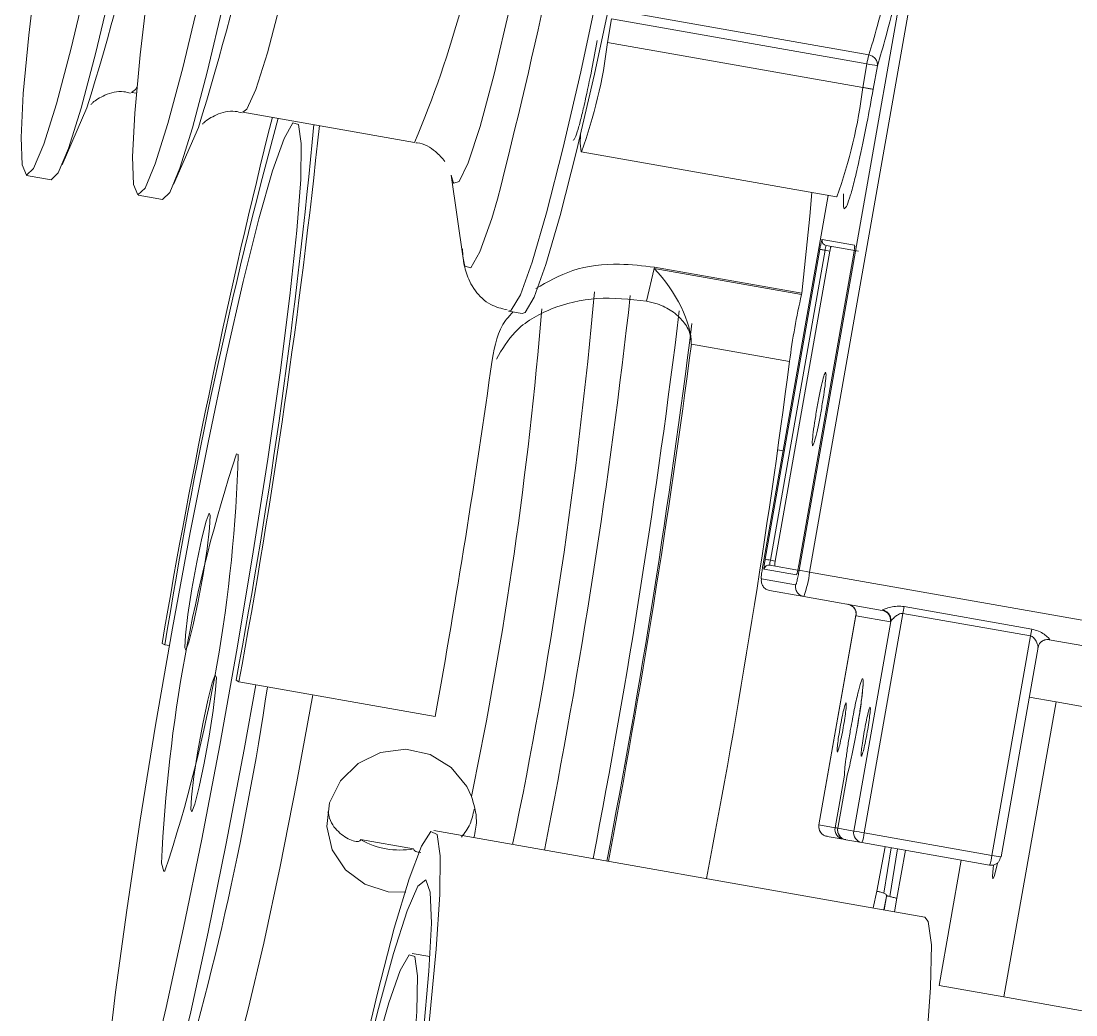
# Model space of a CAD drawing. Header units: millimetres. Extents: x 0 to 1189, y 0 to 841.
# Drawn here: x 924.819 to 929.044, y 569.161 to 573.14 of the extents above; entities that cross this region are included whole.
import ezdxf

# ---------------------------------------------------------------- set-up
doc = ezdxf.new("R2010")
doc.units = ezdxf.units.MM
doc.layers.get('0').update_dxf_attribs({"lineweight": 18})

msp = doc.modelspace()

# ---------------------------------------------------------------- linework, layer by layer
at = {"color": 7, "linetype": 'Continuous', "lineweight": 15}
for p, q in [((927.9353, 570.9407), (928.4171, 573.6731)), ((927.977, 570.9333), (928.4588, 573.6657)), ((928.2145, 573.0041), (927.1922, 573.1844)), ((927.1677, 573.0542), (927.1844, 573.1484)), ((927.1844, 573.1484), (928.2067, 572.9682)), ((927.1677, 573.0542), (928.19, 572.8739)), ((928.2067, 572.9682), (928.19, 572.8739)), ((928.2484, 572.9608), (928.2318, 572.8666)), ((925.2611, 572.8541), (925.2813, 572.8506)), ((924.9838, 572.5648), (925.0831, 572.7919)), ((925.7075, 572.7754), (926.3952, 572.6541)), ((925.4302, 572.486), (925.5295, 572.7132)), ((927.0625, 572.6158), (928.0848, 572.4355)), ((924.8415, 572.5219), (924.9398, 572.5046)), ((926.5423, 572.5228), (926.5899, 572.1885)), ((925.2879, 572.4432), (925.3862, 572.4259)), ((928.051, 572.4415), (927.7908, 570.9662)), ((928.0848, 572.4355), (928.0857, 572.4356)), ((928.0273, 572.2648), (928.1573, 572.2419)), ((928.1735, 572.2187), (928.0435, 572.2416)), ((927.7992, 570.985), (928.018, 572.2258)), ((928.0388, 572.2222), (927.8201, 570.9813)), ((928.0585, 572.2187), (927.8397, 570.9778)), ((928.1527, 572.2021), (927.9339, 570.9612)), ((928.1527, 572.2021), (927.9339, 570.9612)), ((928.0388, 572.2222), (928.0585, 572.2187)), ((928.1527, 572.2021), (928.1527, 572.2021)), ((927.3565, 572.1539), (927.3552, 572.1489)), ((927.3565, 572.1539), (927.9462, 572.0499)), ((927.3552, 572.1489), (927.3237, 572.0187)), ((927.3552, 572.1489), (927.945, 572.0449)), ((927.9462, 572.0499), (927.945, 572.0449)), ((926.771, 571.9786), (926.8259, 571.9689)), ((927.5037, 571.8467), (927.5032, 571.8468)), ((927.8969, 571.7774), (927.5037, 571.8467)), ((927.8707, 571.4192), (927.8498, 571.4229)), ((927.8397, 570.9778), (927.8201, 570.9813)), ((927.9246, 570.9222), (927.7946, 570.9452)), ((927.8178, 570.9614), (927.9365, 570.9405)), ((927.9353, 570.9407), (927.977, 570.9333)), ((927.7841, 570.9064), (927.9213, 570.8822)), ((927.9536, 570.8359), (927.8165, 570.8601)), ((927.9536, 570.8359), (928.2682, 570.7804)), ((928.1625, 570.7609), (928.0145, 569.9214)), ((928.1624, 570.7599), (928.0146, 569.9214)), ((928.1622, 570.7755), (928.1636, 570.7636)), ((928.1634, 570.7583), (928.1624, 570.7599)), ((928.1634, 570.7583), (928.3006, 570.7341)), ((928.1959, 569.8895), (928.3508, 570.7679)), ((928.3508, 570.7679), (928.8619, 570.6778)), ((928.8675, 570.7052), (928.3563, 570.7954)), ((928.1542, 569.8968), (928.302, 570.7353)), ((928.302, 570.7353), (928.3006, 570.7341)), ((928.8619, 570.6778), (928.707, 569.7993)), ((925.384, 570.6482), (925.3954, 570.6425)), ((925.3954, 570.6425), (925.4135, 570.6393)), ((928.744, 569.7928), (928.892, 570.6323)), ((928.8903, 570.6301), (928.8918, 570.6313)), ((928.892, 570.6352), (928.8973, 570.6458)), ((928.9366, 570.6626), (932.1078, 570.1034)), ((925.6804, 570.5002), (925.6918, 570.4945)), ((925.6918, 570.4945), (926.4782, 570.3559)), ((928.9639, 570.4141), (928.8569, 570.4329)), ((928.7555, 569.2323), (928.9639, 570.4141)), ((928.9639, 570.4141), (932.1094, 569.8594)), ((928.079, 569.9101), (928.1162, 570.121)), ((928.1269, 570.1191), (928.0897, 569.9082)), ((928.127, 570.1191), (928.0898, 569.9082)), ((928.1269, 570.1191), (928.127, 570.1191)), ((928.0146, 569.9214), (928.0145, 569.9214)), ((928.0146, 569.9214), (928.079, 569.9101)), ((928.438, 569.5523), (926.4721, 569.8989)), ((928.047, 569.8751), (928.1113, 569.8637)), ((928.0898, 569.9082), (928.0897, 569.9082)), ((928.0898, 569.9082), (928.1542, 569.8968)), ((928.707, 569.7993), (928.1959, 569.8895)), ((926.3908, 569.8255), (926.1791, 569.8628)), ((928.1113, 569.8637), (928.1222, 569.8618)), ((928.1222, 569.8618), (928.1865, 569.8505)), ((928.6977, 569.7604), (928.1865, 569.8505)), ((928.5842, 569.7804), (928.4956, 569.2781)), ((928.2756, 569.5809), (928.2851, 569.6347)), ((926.4567, 569.3939), (926.3853, 569.4065)), ((928.4956, 569.2781), (928.7555, 569.2323)), ((928.7555, 569.2323), (930.3283, 568.955))]:
    msp.add_line(p, q, dxfattribs=at)
at = {"color": 8, "linetype": 'Continuous', "lineweight": 15}
for p, q in [((928.051, 572.4415), (927.7909, 570.9661)), ((925.6822, 571.4075), (925.6892, 571.405)), ((927.7909, 570.9661), (927.7908, 570.9662)), ((927.9339, 570.9612), (927.9339, 570.9612)), ((932.1251, 570.2019), (927.977, 570.9333)), ((928.2794, 569.8341), (928.2459, 569.6557)), ((928.3044, 569.8297), (928.274, 569.6485)), ((928.329, 569.8254), (928.2986, 569.6344)), ((928.3268, 569.6273), (928.3607, 569.8198)), ((928.232, 569.5886), (928.2459, 569.6557)), ((928.2851, 569.6347), (928.274, 569.5812)), ((928.3173, 569.5736), (928.3268, 569.6273))]:
    msp.add_line(p, q, dxfattribs=at)
for points in [[(927.2474, 576.0939), (927.2468, 576.0822), (927.2303, 575.8766), (927.201, 575.6141), (927.1598, 575.3046), (927.1085, 574.9601), (927.0489, 574.5939), (926.9834, 574.22), (926.9144, 573.8527), (926.8447, 573.5063), (926.7769, 573.194), (926.7136, 572.9278), (926.6573, 572.7179), (926.61, 572.5724), (926.5737, 572.497), (926.5518, 572.4909)], [(927.5871, 576.0181), (927.5816, 575.9697), (927.5412, 575.6474), (927.4899, 575.2853), (927.4296, 574.8947), (927.3618, 574.4872), (927.2888, 574.0753), (927.2127, 573.6715), (927.1359, 573.2881), (927.0606, 572.9368), (926.9892, 572.6281), (926.9238, 572.3715), (926.8665, 572.1748), (926.8189, 572.044), (926.7825, 571.9829), (926.7707, 571.9787)], [(926.1198, 574.4808), (926.0555, 574.1319), (925.9885, 573.7935), (925.9229, 573.486), (925.8612, 573.222), (925.8061, 573.0123), (925.7597, 572.8655), (925.7239, 572.7876), (925.7076, 572.7754)], [(925.2835, 572.8758), (925.2775, 572.8663), (925.2612, 572.8541)], [(926.5899, 572.1885), (926.5969, 572.1591), (926.6208, 572.1517), (926.6569, 572.2158), (926.704, 572.3494), (926.7273, 572.4267)], [(927.9272, 570.9292), (927.9256, 570.926), (927.9246, 570.9222)], [(925.9878, 570.4423), (925.9235, 570.0934), (925.8565, 569.7551), (925.7909, 569.4476), (925.7292, 569.1836), (925.6741, 568.9739), (925.6277, 568.8271), (925.5919, 568.7491), (925.5756, 568.737)], [(925.3956, 569.7369), (925.3915, 569.7343), (925.382, 569.7686)]]:
    msp.add_lwpolyline(points, dxfattribs=at)
at = {"color": 7, "linetype": 'Continuous', "lineweight": 15}
for points in [[(927.6353, 575.9494), (927.596, 575.6377), (927.5449, 575.2757), (927.4845, 574.885), (927.4167, 574.4775), (927.3437, 574.0656), (927.2676, 573.6619), (927.1908, 573.2785), (927.1155, 572.9271), (927.0441, 572.6184), (926.9787, 572.3618), (926.9214, 572.1651), (926.8738, 572.0343), (926.8374, 571.9733), (926.8259, 571.9689)], [(925.4457, 574.5996), (925.3987, 574.3409), (925.3266, 573.9639), (925.2543, 573.6095), (925.1842, 573.2893), (925.1186, 573.0136), (925.0594, 572.7911), (925.0087, 572.629), (924.9681, 572.5325), (924.9398, 572.5046)], [(925.892, 574.5209), (925.8451, 574.2622), (925.773, 573.8851), (925.7007, 573.5308), (925.6306, 573.2106), (925.5649, 572.9348), (925.5058, 572.7123), (925.4551, 572.5503), (925.4145, 572.4538), (925.3862, 572.4259)], [(925.0859, 573.3067), (925.0203, 573.0309), (924.9611, 572.8084), (924.9104, 572.6463), (924.8698, 572.5499), (924.8405, 572.5222), (924.8236, 572.5641), (924.8195, 572.6743), (924.8283, 572.8492), (924.8499, 573.0833), (924.8835, 573.369)], [(925.5323, 573.228), (925.4666, 572.9522), (925.4075, 572.7297), (925.3568, 572.5676), (925.3162, 572.4712), (925.2869, 572.4435), (925.27, 572.4854), (925.2659, 572.5956), (925.2747, 572.7705), (925.2963, 573.0046), (925.3299, 573.2902)], [(925.1643, 568.9662), (925.1979, 569.2518), (925.2424, 569.5799), (925.2965, 569.9398), (925.3582, 570.32), (925.4258, 570.7084), (925.497, 571.0923), (925.5694, 571.4594), (925.6409, 571.798), (925.7091, 572.0972), (925.7717, 572.3474), (925.8268, 572.5405), (925.8727, 572.6702), (925.9078, 572.7326), (925.931, 572.7254), (925.9416, 572.649)], [(927.06, 572.6848), (927.0581, 572.6513), (927.0625, 572.6158), (927.0634, 572.6159)], [(925.9416, 572.649), (925.9392, 572.5059), (925.9239, 572.3006), (925.8962, 572.0396), (925.8569, 571.7315), (925.8075, 571.3862), (925.7493, 571.0146), (925.6844, 570.6288), (925.6148, 570.2411), (925.5427, 569.864), (925.4704, 569.5097), (925.4003, 569.1895), (925.3346, 568.9138)], [(926.5518, 572.4909), (926.5497, 572.4944), (926.5423, 572.5228)], [(927.9462, 572.0499), (927.9785, 572.358), (927.9866, 572.4528)], [(925.5772, 571.1599), (925.5722, 571.1697), (925.5601, 571.1378), (925.5428, 571.069), (925.5229, 570.9737), (925.5035, 570.8666), (925.4875, 570.7638), (925.4773, 570.6811), (925.4745, 570.6311), (925.4795, 570.6212), (925.4916, 570.6532), (925.5089, 570.722), (925.5288, 570.8173), (925.5482, 570.9244), (925.5642, 571.0272), (925.5744, 571.1098), (925.5772, 571.1599)], [(928.9366, 570.6626), (928.9288, 570.6632), (928.9215, 570.6623)], [(925.4986, 569.9828), (925.5036, 569.973), (925.5157, 570.0049), (925.533, 570.0738), (925.5529, 570.169), (925.5723, 570.2761), (925.5884, 570.3789), (925.5986, 570.4616), (925.6014, 570.5117), (925.5963, 570.5215), (925.5842, 570.4895), (925.5669, 570.4207), (925.5471, 570.3255), (925.5276, 570.2183), (925.5116, 570.1156), (925.5014, 570.0329), (925.4986, 569.9828)], [(925.76, 570.4825), (925.7131, 570.2238), (925.641, 569.8467), (925.5687, 569.4924), (925.4986, 569.1722), (925.4329, 568.8964), (925.3738, 568.6739), (925.3231, 568.5118), (925.2825, 568.4154), (925.2542, 568.3875)], [(926.3604, 569.6522), (926.2898, 569.6531), (926.196, 569.6844), (926.1187, 569.742), (926.0656, 569.8213), (926.0434, 569.9144), (926.0551, 570.0099), (926.0984, 570.0971), (926.1687, 570.1671), (926.2593, 570.2118), (926.3597, 570.2243), (926.4573, 570.2031), (926.5415, 570.1513), (926.6044, 570.0745), (926.6232, 570.0353)], [(926.1571, 567.1631), (926.2327, 567.6017), (926.302, 568.0303), (926.3631, 568.4375), (926.4144, 568.8119), (926.4545, 569.1435), (926.4823, 569.4231), (926.497, 569.6432), (926.4983, 569.7978), (926.4861, 569.8826), (926.4606, 569.8952), (926.4227, 569.8355), (926.3734, 569.705), (926.314, 569.5072), (926.2461, 569.2476), (926.1715, 568.9332), (926.0924, 568.5726), (926.0108, 568.1757), (925.9291, 567.7532), (925.8493, 567.3168)], [(928.7132, 569.7594), (928.7117, 569.7473), (928.7091, 569.7165), (928.7105, 569.7052), (928.7157, 569.7153), (928.7238, 569.7452), (928.7289, 569.7676)], [(925.8607, 567.3111), (925.9387, 567.7374), (926.0187, 568.1486), (926.0982, 568.5321), (926.1748, 568.8764), (926.2462, 569.171), (926.3102, 569.4069), (926.3649, 569.577), (926.4086, 569.676), (926.44, 569.7011), (926.4581, 569.6513), (926.4624, 569.5283), (926.4528, 569.3358), (926.4294, 569.0795), (926.3932, 568.7674), (926.345, 568.4089), (926.2865, 568.0148), (926.2194, 567.5973), (926.1457, 567.1688)], [(928.4116, 568.7185), (928.4439, 569.0265), (928.4617, 569.2698), (928.4647, 569.4409), (928.4525, 569.5345), (928.438, 569.5523)], [(926.237, 569.016), (926.2922, 569.209), (926.338, 569.3388), (926.3731, 569.4011), (926.3963, 569.394), (926.4069, 569.3176)], [(926.4069, 569.3176), (926.4045, 569.1745), (926.3892, 568.9691)]]:
    msp.add_lwpolyline(points, dxfattribs=at)
for centre, radius, start, end in [((900.4817, 579.0834), 27.0766, 345.76812, 353.63031), ((913.3519, 576.4024), 12.2743, 342.89329, 351.5156), ((913.7997, 576.3234), 12.2727, 342.89275, 351.51614), ((928.5356, 572.9153), 0.3332, 164.533, 170.8626), ((931.8425, 593.4708), 20.8224, 259.944, 260.06058), ((952.7037, 566.0179), 27.7093, 165.9293, 170.38054), ((945.3682, 567.4523), 20.2259, 164.81398, 170.92482), ((902.2714, 574.9059), 23.82, 349.34128, 354.74757), ((897.5157, 575.7092), 28.6546, 349.5147, 354.01487), ((928.047, 572.2613), 0.02, 169.9477, 259.9333), ((928.1212, 572.2127), 0.0829, 159.5672, 173.452), ((900.9551, 574.9783), 26.4675, 348.76326, 353.62827), ((930.622, 571.4255), 2.7477, 166.9727, 172.6415), ((895.4618, 575.8924), 32.2877, 349.08154, 352.94818), ((892.6005, 576.3887), 35.1975, 349.17071, 352.58578), ((888.2099, 577.1891), 38.8736, 349.87583, 352.00524), ((892.9937, 576.3194), 35.1975, 349.17071, 352.58578), ((931.5109, 569.4928), 6.1351, 161.81504, 177.42321), ((919.8431, 571.5741), 5.8485, 341.69165, 358.34241), ((929.8676, 582.6386), 11.8358, 259.93514, 260.03769), ((927.9005, 570.962), 0.0828, 166.5385, 180.4461), ((927.5654, 570.9806), 0.4143, 339.5623, 353.4531), ((928.124, 570.7653), 0.04, 349.9394, 79.9516), ((928.123, 570.767), 0.04, 349.8838, 23.6372), ((928.2679, 570.7818), 0.00137, 279.9719, 338.9271), ((928.2612, 570.7411), 0.04, 349.9429, 79.958), ((928.8341, 570.6845), 0.4905, 166.9367, 170.2091), ((929.3457, 570.5943), 0.4909, 166.9341, 170.2021), ((928.9304, 570.6249), 0.0391, 137.0459, 170.5025), ((928.9364, 570.6639), 0.00137, 279.9003, 338.9987), ((913.6677, 572.285), 12.2727, 342.89275, 351.51614), ((928.0539, 569.9145), 0.04, 169.9443, 259.9466), ((928.1183, 569.9031), 0.04, 169.9434, 259.9476), ((928.1291, 569.9012), 0.04, 169.9394, 259.9516), ((928.1935, 569.8898), 0.04, 169.9443, 259.9466), ((933.9034, 602.3926), 33.0005, 259.96691, 260.04048), ((928.0312, 569.9084), 0.1657, 339.5531, 353.4409), ((926.3355, 570.1304), 0.3099, 239.7052, 280.2938), ((928.5429, 569.8181), 0.1652, 339.5365, 353.4661), ((928.7664, 569.9258), 0.1349, 259.3559, 260.4234), ((928.7043, 569.8127), 0.0528, 262.7711, 279.8457)]:
    msp.add_arc(centre, radius, start, end, dxfattribs=at)
at = {"color": 8, "linetype": 'Continuous', "lineweight": 15}
for centre, radius, start, end in [((922.5202, 574.3005), 4.2101, 336.9806, 352.8681), ((925.2185, 573.2865), 1.963, 340.0243, 353.2041), ((926.2402, 573.1064), 1.9636, 340.0254, 353.2014), ((907.8052, 573.7824), 19.3872, 348.27665, 354.88955), ((910.6429, 573.3374), 16.3179, 348.32486, 355.2555), ((895.7383, 575.8445), 31.9515, 349.07049, 353.0526), ((928.9306, 570.6247), 0.0394, 79.6567, 137.0762), ((927.4922, 566.5497), 3.4112, 79.9112, 80.0946), ((931.5956, 586.095), 16.5497, 259.9483, 260.06962)]:
    msp.add_arc(centre, radius, start, end, dxfattribs=at)
at = {"color": 7, "linetype": 'Continuous', "lineweight": 15}
msp.add_ellipse((927.3386, 572.0056), major_axis=(-0.1406, 0.215), ratio=0.398322, start_param=3.661469, end_param=5.158124, dxfattribs=at)
for points, knots in [([(928.2145, 573.0041), (928.2255, 573.0403), (928.2476, 573.1126), (928.288, 573.2752), (928.3318, 573.4683), (928.3626, 573.6189), (928.3779, 573.6941)], [0, 0, 0, 0, 0.1773486, 0.3546955, 0.5320398, 0.7093866, 0.7093866, 0.7093866, 0.7093866]), ([(928.4171, 573.6731), (928.4014, 573.5962), (928.3697, 573.4407), (928.3242, 573.2405), (928.2824, 573.0722), (928.2596, 572.9977), (928.2484, 572.9608)], [0, 0, 0, 0, 0.1812793, 0.3662763, 0.5511958, 0.732269, 0.732269, 0.732269, 0.732269]), ([(928.2484, 572.9608), (928.2485, 572.9657), (928.2488, 572.9754), (928.2426, 572.987), (928.2354, 572.9945), (928.2269, 573.0007), (928.2194, 573.0028), (928.2145, 573.0041)], [0, 0, 0, 0, 0.01512716, 0.03026618, 0.03826921, 0.04595654, 0.06061139, 0.06061139, 0.06061139, 0.06061139]), ([(928.19, 572.8739), (928.1952, 572.873), (928.2056, 572.8712), (928.2192, 572.8688), (928.229, 572.867), (928.2309, 572.8667), (928.2318, 572.8666)], [0, 0, 0, 0, 0.0105922, 0.02118477, 0.03177541, 0.04236663, 0.04236663, 0.04236663, 0.04236663]), ([(925.0991, 572.8054), (925.1015, 572.8081), (925.11, 572.8179), (925.1538, 572.8459), (925.2139, 572.8633), (925.2489, 572.8532), (925.2578, 572.8506)], [0, 0, 0, 0, 0.0232249, 0.0842021, 0.1505073, 0.1733409, 0.1733409, 0.1733409, 0.1733409]), ([(925.5455, 572.7267), (925.5479, 572.7294), (925.5564, 572.7392), (925.6002, 572.7672), (925.6603, 572.7845), (925.6953, 572.7745), (925.7042, 572.7719)], [0, 0, 0, 0, 0.0232277, 0.0842069, 0.1505131, 0.1733475, 0.1733475, 0.1733475, 0.1733475]), ([(926.4006, 572.652), (926.4023, 572.652), (926.4315, 572.6519), (926.4803, 572.6206), (926.5053, 572.5911), (926.5164, 572.578)], [0, 0, 0, 0, 0.0048099, 0.0811098, 0.1414816, 0.1414816, 0.1414816, 0.1414816]), ([(928.1176, 572.3898), (928.1175, 572.3896), (928.114, 572.3847), (928.1118, 572.401), (928.1128, 572.4328), (928.1133, 572.4484)], [0, 0, 0, 0, 0.00125756, 0.03206718, 0.0619564, 0.0619564, 0.0619564, 0.0619564]), ([(928.018, 572.2258), (928.0189, 572.2308), (928.0203, 572.2384), (928.0222, 572.2475), (928.0236, 572.2537), (928.0249, 572.2588), (928.0263, 572.2636), (928.0269, 572.2643), (928.0273, 572.2648)], [0, 0, 0, 0, 0.0096295, 0.01480618, 0.02010589, 0.02528294, 0.03058345, 0.04021216, 0.04021216, 0.04021216, 0.04021216]), ([(928.0585, 572.2187), (928.059, 572.2213), (928.0599, 572.2264), (928.0614, 572.2329), (928.0626, 572.2374), (928.063, 572.2379), (928.0632, 572.2382)], [0, 0, 0, 0, 0.00502528, 0.01004932, 0.01507262, 0.02009899, 0.02009899, 0.02009899, 0.02009899]), ([(928.1573, 572.2419), (928.1575, 572.2413), (928.1578, 572.2404), (928.1575, 572.2354), (928.157, 572.2303), (928.1562, 572.224), (928.1549, 572.2147), (928.1536, 572.207), (928.1527, 572.2021)], [0, 0, 0, 0, 0.00962742, 0.01480589, 0.02010401, 0.02528256, 0.03058076, 0.0402099, 0.0402099, 0.0402099, 0.0402099]), ([(926.5866, 572.228), (926.5874, 572.2157), (926.5894, 572.1843), (926.5984, 572.1375), (926.627, 572.0686), (926.6898, 572.0021), (926.7433, 571.9888), (926.7663, 571.9831)], [0, 0, 0, 0, 0.0594714, 0.1509883, 0.2286988, 0.2871245, 0.331142, 0.331142, 0.331142, 0.331142]), ([(928.018, 572.2258), (928.0184, 572.2258), (928.0193, 572.2256), (928.0243, 572.2247), (928.0311, 572.2235), (928.0363, 572.2226), (928.0388, 572.2222)], [0, 0, 0, 0, 0.00529516, 0.01058955, 0.01588571, 0.02118227, 0.02118227, 0.02118227, 0.02118227]), ([(926.8803, 572.0688), (926.9276, 572.0959), (927.025, 572.1516), (927.1968, 572.1734), (927.3095, 572.1596), (927.3565, 572.1539)], [0, 0, 0, 0, 0.1759167, 0.3626133, 0.4957827, 0.4957827, 0.4957827, 0.4957827]), ([(927.3237, 572.0187), (927.2568, 572.0257), (927.1229, 572.0398), (926.939, 571.9947), (926.7962, 571.9114), (926.7453, 571.8248), (926.7229, 571.7865)], [0, 0, 0, 0, 0.182485, 0.3649815, 0.5470161, 0.6911387, 0.6911387, 0.6911387, 0.6911387]), ([(927.5032, 571.8468), (927.5022, 571.8605), (927.5001, 571.8917), (927.4738, 571.9383), (927.428, 571.9801), (927.3747, 572.0072), (927.3382, 572.0154), (927.3237, 572.0187)], [0, 0, 0, 0, 0.0473535, 0.1079883, 0.1685308, 0.229113, 0.2693928, 0.2693928, 0.2693928, 0.2693928]), ([(926.7057, 571.7825), (926.7162, 571.8402), (926.7296, 571.9136), (926.7798, 571.9643), (926.7906, 571.9752)], [0, 0, 0, 0, 0.1685795, 0.214666, 0.214666, 0.214666, 0.214666]), ([(928.0413, 571.7343), (928.0398, 571.7323), (928.0366, 571.7283), (928.0276, 571.6946), (928.0169, 571.6462), (928.0098, 571.6075), (928.0063, 571.5882)], [0, 0, 0, 0, 0.0376941, 0.0753862, 0.113077, 0.1507692, 0.1507692, 0.1507692, 0.1507692]), ([(928.0243, 571.585), (928.0276, 571.6044), (928.0341, 571.6431), (928.0407, 571.6924), (928.0437, 571.727), (928.0421, 571.7319), (928.0413, 571.7343)], [0, 0, 0, 0, 0.0376902, 0.0753872, 0.1130764, 0.1507674, 0.1507674, 0.1507674, 0.1507674]), ([(928.0063, 571.5882), (928.003, 571.5688), (927.9964, 571.53), (927.9899, 571.4809), (927.9869, 571.4462), (927.9884, 571.4413), (927.9892, 571.4389)], [0, 0, 0, 0, 0.0376905, 0.0753815, 0.1130753, 0.1507685, 0.1507685, 0.1507685, 0.1507685]), ([(927.9892, 571.4389), (927.9908, 571.4409), (927.994, 571.4449), (928.003, 571.4785), (928.0137, 571.527), (928.0208, 571.5657), (928.0243, 571.585)], [0, 0, 0, 0, 0.0376917, 0.0753836, 0.1130742, 0.1507662, 0.1507662, 0.1507662, 0.1507662]), ([(927.7946, 570.9452), (927.7944, 570.9457), (927.7941, 570.9466), (927.7944, 570.9516), (927.7949, 570.9568), (927.7957, 570.9631), (927.797, 570.9723), (927.7983, 570.98), (927.7992, 570.985)], [0, 0, 0, 0, 0.00963114, 0.01480911, 0.02010512, 0.02529075, 0.03059018, 0.04022155, 0.04022155, 0.04022155, 0.04022155]), ([(927.8374, 570.9579), (927.8373, 570.9583), (927.8371, 570.9589), (927.8375, 570.9635), (927.8384, 570.9701), (927.8393, 570.9753), (927.8397, 570.9778)], [0, 0, 0, 0, 0.00502802, 0.01005432, 0.01508107, 0.02010275, 0.02010275, 0.02010275, 0.02010275]), ([(927.7909, 570.9661), (927.7896, 570.9587), (927.7877, 570.9473), (927.7857, 570.9334), (927.7845, 570.9239), (927.7837, 570.9162), (927.7833, 570.9086), (927.7838, 570.9073), (927.7841, 570.9064)], [0, 0, 0, 0, 0.01443973, 0.02220416, 0.03015384, 0.03792256, 0.04587144, 0.06031261, 0.06031261, 0.06031261, 0.06031261]), ([(927.7946, 570.9452), (927.7954, 570.9477), (927.7969, 570.9528), (927.8026, 570.9585), (927.8099, 570.9619), (927.8152, 570.9616), (927.8178, 570.9614)], [0, 0, 0, 0, 0.00783466, 0.01565999, 0.02347939, 0.03130746, 0.03130746, 0.03130746, 0.03130746]), ([(927.9213, 570.8822), (927.9218, 570.8829), (927.9228, 570.884), (927.9249, 570.8912), (927.9268, 570.8987), (927.9289, 570.9081), (927.9318, 570.9218), (927.9339, 570.9333), (927.9353, 570.9407)], [0, 0, 0, 0, 0.01444151, 0.02220841, 0.0301576, 0.037922, 0.04586969, 0.06031299, 0.06031299, 0.06031299, 0.06031299]), ([(927.9339, 570.9612), (927.933, 570.9563), (927.9316, 570.9487), (927.9297, 570.9395), (927.9283, 570.9333), (927.927, 570.9283), (927.9256, 570.9235), (927.925, 570.9227), (927.9246, 570.9222)], [0, 0, 0, 0, 0.0096295, 0.01480618, 0.02010589, 0.02528294, 0.03058345, 0.04021216, 0.04021216, 0.04021216, 0.04021216]), ([(927.8165, 570.8601), (927.8114, 570.8616), (927.8013, 570.8646), (927.7899, 570.876), (927.7831, 570.8906), (927.7838, 570.9011), (927.7841, 570.9064)], [0, 0, 0, 0, 0.01564629, 0.03129915, 0.04695965, 0.0626002, 0.0626002, 0.0626002, 0.0626002]), ([(927.9213, 570.8822), (927.9209, 570.877), (927.9203, 570.8664), (927.9271, 570.8518), (927.9385, 570.8404), (927.9486, 570.8374), (927.9536, 570.8359)], [0, 0, 0, 0, 0.01565259, 0.03130208, 0.04695055, 0.06260648, 0.06260648, 0.06260648, 0.06260648]), ([(928.1308, 570.8047), (928.1338, 570.804), (928.1399, 570.8026), (928.1483, 570.7977), (928.1556, 570.7908), (928.1586, 570.785), (928.1601, 570.782)], [0, 0, 0, 0, 0.00898793, 0.01857259, 0.02853948, 0.03860092, 0.03860092, 0.03860092, 0.03860092]), ([(928.3563, 570.7954), (928.3469, 570.7963), (928.3281, 570.7981), (928.3013, 570.7932), (928.2824, 570.7877), (928.2718, 570.7834), (928.2701, 570.782), (928.2692, 570.7813)], [0, 0, 0, 0, 0.02244359, 0.04484932, 0.06718153, 0.07887223, 0.08967916, 0.08967916, 0.08967916, 0.08967916]), ([(928.2692, 570.7813), (928.2741, 570.7799), (928.2816, 570.7778), (928.2899, 570.7713), (928.2953, 570.7651), (928.2994, 570.758), (928.3028, 570.748), (928.3023, 570.7403), (928.302, 570.7353)], [0, 0, 0, 0, 0.01496426, 0.02302033, 0.03125077, 0.03947596, 0.04753625, 0.06249517, 0.06249517, 0.06249517, 0.06249517]), ([(928.302, 570.7353), (928.3025, 570.7363), (928.3036, 570.7383), (928.3089, 570.7445), (928.3182, 570.7538), (928.33, 570.7631), (928.3403, 570.7674), (928.3466, 570.7684), (928.3494, 570.7681), (928.3508, 570.7679)], [0, 0, 0, 0, 0.00710716, 0.01528215, 0.03053783, 0.04578667, 0.05428195, 0.05787212, 0.06115165, 0.06115165, 0.06115165, 0.06115165]), ([(928.8619, 570.6778), (928.8632, 570.6775), (928.866, 570.6768), (928.8715, 570.6738), (928.8793, 570.6663), (928.8863, 570.6536), (928.8907, 570.642), (928.8923, 570.6345), (928.892, 570.6323), (928.8918, 570.6313)], [0, 0, 0, 0, 0.00314394, 0.00657576, 0.01470156, 0.02934572, 0.04396366, 0.05181664, 0.05864105, 0.05864105, 0.05864105, 0.05864105]), ([(928.9376, 570.6634), (928.9376, 570.6643), (928.9376, 570.666), (928.931, 570.6733), (928.9169, 570.6847), (928.8947, 570.6982), (928.8765, 570.7029), (928.8675, 570.7052)], [0, 0, 0, 0, 0.01010832, 0.02103848, 0.04200218, 0.06299847, 0.08399403, 0.08399403, 0.08399403, 0.08399403]), ([(928.9015, 570.6513), (928.9044, 570.6539), (928.91, 570.6589), (928.9178, 570.6612), (928.9216, 570.6624)], [0, 0, 0, 0, 0.0117943, 0.02322071, 0.02322071, 0.02322071, 0.02322071]), ([(928.1414, 570.3052), (928.1463, 570.3318), (928.156, 570.385), (928.1709, 570.4521), (928.1829, 570.4966), (928.1906, 570.5116), (928.1927, 570.4949), (928.1888, 570.449), (928.1798, 570.3808), (928.1708, 570.3275), (928.1662, 570.3008)], [0, 0, 0, 0, 0.0519122, 0.1038214, 0.1557342, 0.2076428, 0.2595539, 0.3114658, 0.3633773, 0.4152896, 0.4152896, 0.4152896, 0.4152896]), ([(928.191, 570.4903), (928.191, 570.4903), (928.1909, 570.4909), (928.1913, 570.4869), (928.1907, 570.474), (928.1877, 570.4416), (928.1805, 570.3874), (928.1723, 570.3357), (928.1671, 570.3064), (928.1662, 570.3009)], [0, 0, 0, 0, 0.0008295, 0.0152361, 0.0405409, 0.0799547, 0.1286829, 0.1795732, 0.1913694, 0.1913694, 0.1913694, 0.1913694]), ([(928.0997, 570.3126), (928.102, 570.3255), (928.1068, 570.3512), (928.1139, 570.3837), (928.1198, 570.4053), (928.1235, 570.4126), (928.1245, 570.4045), (928.1227, 570.3822), (928.1183, 570.3492), (928.1139, 570.3234), (928.1117, 570.3105)], [0, 0, 0, 0, 0.0251469, 0.0502866, 0.0754326, 0.1005763, 0.1257219, 0.150869, 0.1760115, 0.2011548, 0.2011548, 0.2011548, 0.2011548]), ([(928.1959, 570.2956), (928.1983, 570.3085), (928.203, 570.3342), (928.2102, 570.3668), (928.2161, 570.3883), (928.2198, 570.3956), (928.2208, 570.3875), (928.2189, 570.3652), (928.2145, 570.3322), (928.2102, 570.3064), (928.208, 570.2935)], [0, 0, 0, 0, 0.0251462, 0.0502915, 0.0754368, 0.1005803, 0.1257234, 0.1508655, 0.1760136, 0.2011563, 0.2011563, 0.2011563, 0.2011563]), ([(928.1117, 570.3105), (928.1094, 570.2976), (928.1046, 570.2718), (928.0975, 570.2393), (928.0916, 570.2178), (928.0879, 570.2105), (928.0869, 570.2186), (928.0887, 570.2408), (928.0931, 570.2739), (928.0975, 570.2997), (928.0997, 570.3126)], [0, 0, 0, 0, 0.0251464, 0.0502917, 0.0754331, 0.1005782, 0.1257213, 0.1508636, 0.1760119, 0.2011547, 0.2011547, 0.2011547, 0.2011547]), ([(928.1162, 570.121), (928.1168, 570.1306), (928.1182, 570.1503), (928.1239, 570.1956), (928.1317, 570.2486), (928.1382, 570.2866), (928.1414, 570.3052)], [0, 0, 0, 0, 0.045581, 0.0930053, 0.1404301, 0.1860181, 0.1860181, 0.1860181, 0.1860181]), ([(928.1662, 570.3008), (928.1629, 570.2823), (928.156, 570.2443), (928.1452, 570.1919), (928.135, 570.1473), (928.1296, 570.1284), (928.127, 570.1191)], [0, 0, 0, 0, 0.0455763, 0.0930057, 0.1404351, 0.1860203, 0.1860203, 0.1860203, 0.1860203]), ([(928.208, 570.2935), (928.2056, 570.2806), (928.2009, 570.2549), (928.1937, 570.2223), (928.1879, 570.2008), (928.1841, 570.1935), (928.1831, 570.2016), (928.185, 570.2239), (928.1894, 570.2569), (928.1938, 570.2827), (928.1959, 570.2956)], [0, 0, 0, 0, 0.0251396, 0.0502857, 0.0754318, 0.1005757, 0.1257214, 0.1508686, 0.1760112, 0.2011547, 0.2011547, 0.2011547, 0.2011547]), ([(926.6232, 570.0353), (926.6331, 570.0026), (926.6499, 569.9474), (926.6379, 569.8929), (926.6329, 569.8706)], [0, 0, 0, 0, 0.0991016, 0.1677672, 0.1677672, 0.1677672, 0.1677672]), ([(926.0484, 569.9735), (926.0504, 569.9647), (926.0588, 569.9276), (926.0954, 569.8844), (926.1408, 569.8577), (926.1709, 569.8535), (926.1789, 569.8579), (926.1791, 569.8621), (926.1791, 569.8628)], [0, 0, 0, 0, 0.0184544, 0.0783618, 0.1398492, 0.1692965, 0.1908142, 0.1951823, 0.1951823, 0.1951823, 0.1951823]), ([(926.5825, 569.8721), (926.5955, 569.8883), (926.6198, 569.9186), (926.6292, 569.9632), (926.6336, 569.9839)], [0, 0, 0, 0, 0.0668929, 0.1246775, 0.1246775, 0.1246775, 0.1246775]), ([(928.0145, 569.9214), (928.0141, 569.9162), (928.0135, 569.9094), (928.0157, 569.903), (928.0162, 569.9016)], [0, 0, 0, 0, 0.01553848, 0.02011071, 0.02011071, 0.02011071, 0.02011071]), ([(928.0162, 569.9016), (928.0163, 569.901), (928.0175, 569.897), (928.0218, 569.8899), (928.03, 569.8818), (928.039, 569.8764), (928.0452, 569.8759), (928.047, 569.8757)], [0, 0, 0, 0, 0.00188787, 0.01256452, 0.02411238, 0.03701444, 0.04263247, 0.04263247, 0.04263247, 0.04263247]), ([(928.0897, 569.9082), (928.0894, 569.903), (928.0889, 569.8956), (928.0921, 569.8852), (928.0951, 569.8804), (928.097, 569.8775)], [0, 0, 0, 0, 0.01551203, 0.02196458, 0.03233687, 0.03233687, 0.03233687, 0.03233687]), ([(928.097, 569.8775), (928.097, 569.8774), (928.0989, 569.8739), (928.1055, 569.8686), (928.1142, 569.8632), (928.1204, 569.8626), (928.1222, 569.8624)], [0, 0, 0, 0, 0.00028668, 0.01185628, 0.02477301, 0.03039913, 0.03039913, 0.03039913, 0.03039913]), ([(926.3908, 569.8255), (926.3928, 569.8215), (926.3964, 569.814), (926.4124, 569.8121), (926.4199, 569.8112)], [0, 0, 0, 0, 0.01848986, 0.03433889, 0.03433889, 0.03433889, 0.03433889]), ([(928.7132, 569.7607), (928.7171, 569.7619), (928.7247, 569.7643), (928.7337, 569.7722), (928.74, 569.7821), (928.741, 569.7896), (928.7415, 569.7932)], [0, 0, 0, 0, 0.01185938, 0.02359966, 0.03511061, 0.04628832, 0.04628832, 0.04628832, 0.04628832]), ([(928.2459, 569.6557), (928.2503, 569.6549), (928.2576, 569.6536), (928.2671, 569.6512), (928.2717, 569.6494), (928.274, 569.6485)], [0, 0, 0, 0, 0.01237505, 0.02034223, 0.02908922, 0.02908922, 0.02908922, 0.02908922]), ([(928.274, 569.6485), (928.2762, 569.6475), (928.2804, 569.6455), (928.2841, 569.6422), (928.2853, 569.6394), (928.2854, 569.637), (928.2852, 569.6358), (928.2852, 569.6351), (928.2851, 569.6348), (928.2851, 569.6347)], [0, 0, 0, 0, 0.00601978, 0.01181955, 0.01660027, 0.01830353, 0.0189689, 0.01926909, 0.0195571, 0.0195571, 0.0195571, 0.0195571]), ([(928.2851, 569.6347), (928.2851, 569.6349), (928.2852, 569.6352), (928.2854, 569.6359), (928.2858, 569.6369), (928.2871, 569.6373), (928.2907, 569.6367), (928.2957, 569.6352), (928.2986, 569.6344)], [0, 0, 0, 0, 0.00029955, 0.00064107, 0.00155645, 0.00452083, 0.0091343, 0.01543163, 0.01543163, 0.01543163, 0.01543163]), ([(928.2986, 569.6344), (928.3006, 569.6338), (928.3046, 569.6328), (928.3117, 569.631), (928.3191, 569.6292), (928.3242, 569.6279), (928.3268, 569.6273)], [0, 0, 0, 0, 0.00725459, 0.01451104, 0.02176204, 0.02901997, 0.02901997, 0.02901997, 0.02901997])]:
    msp.add_open_spline(points, degree=3, knots=knots, dxfattribs=at)
at = {"color": 8, "linetype": 'Continuous', "lineweight": 15}
for points, knots in [([(927.126, 573.0615), (927.1191, 573.0234), (927.1034, 572.937), (927.0816, 572.8329), (927.0632, 572.7548), (927.0495, 572.7037), (927.0375, 572.6682), (927.0326, 572.6642), (927.0302, 572.6621)], [0, 0, 0, 0, 0.0744905, 0.1687204, 0.2238585, 0.2836697, 0.347053, 0.4123866, 0.4123866, 0.4123866, 0.4123866]), ([(928.2318, 572.8666), (928.2235, 572.821), (928.2047, 572.7177), (928.1787, 572.5933), (928.1567, 572.4999), (928.1403, 572.4389), (928.1261, 572.3969), (928.1204, 572.3921), (928.1176, 572.3898)], [0, 0, 0, 0, 0.0894813, 0.202668, 0.2689075, 0.3407495, 0.4168845, 0.4921622, 0.4921622, 0.4921622, 0.4921622])]:
    msp.add_open_spline(points, degree=3, knots=knots, dxfattribs=at)

doc.saveas('drawing.dxf')
